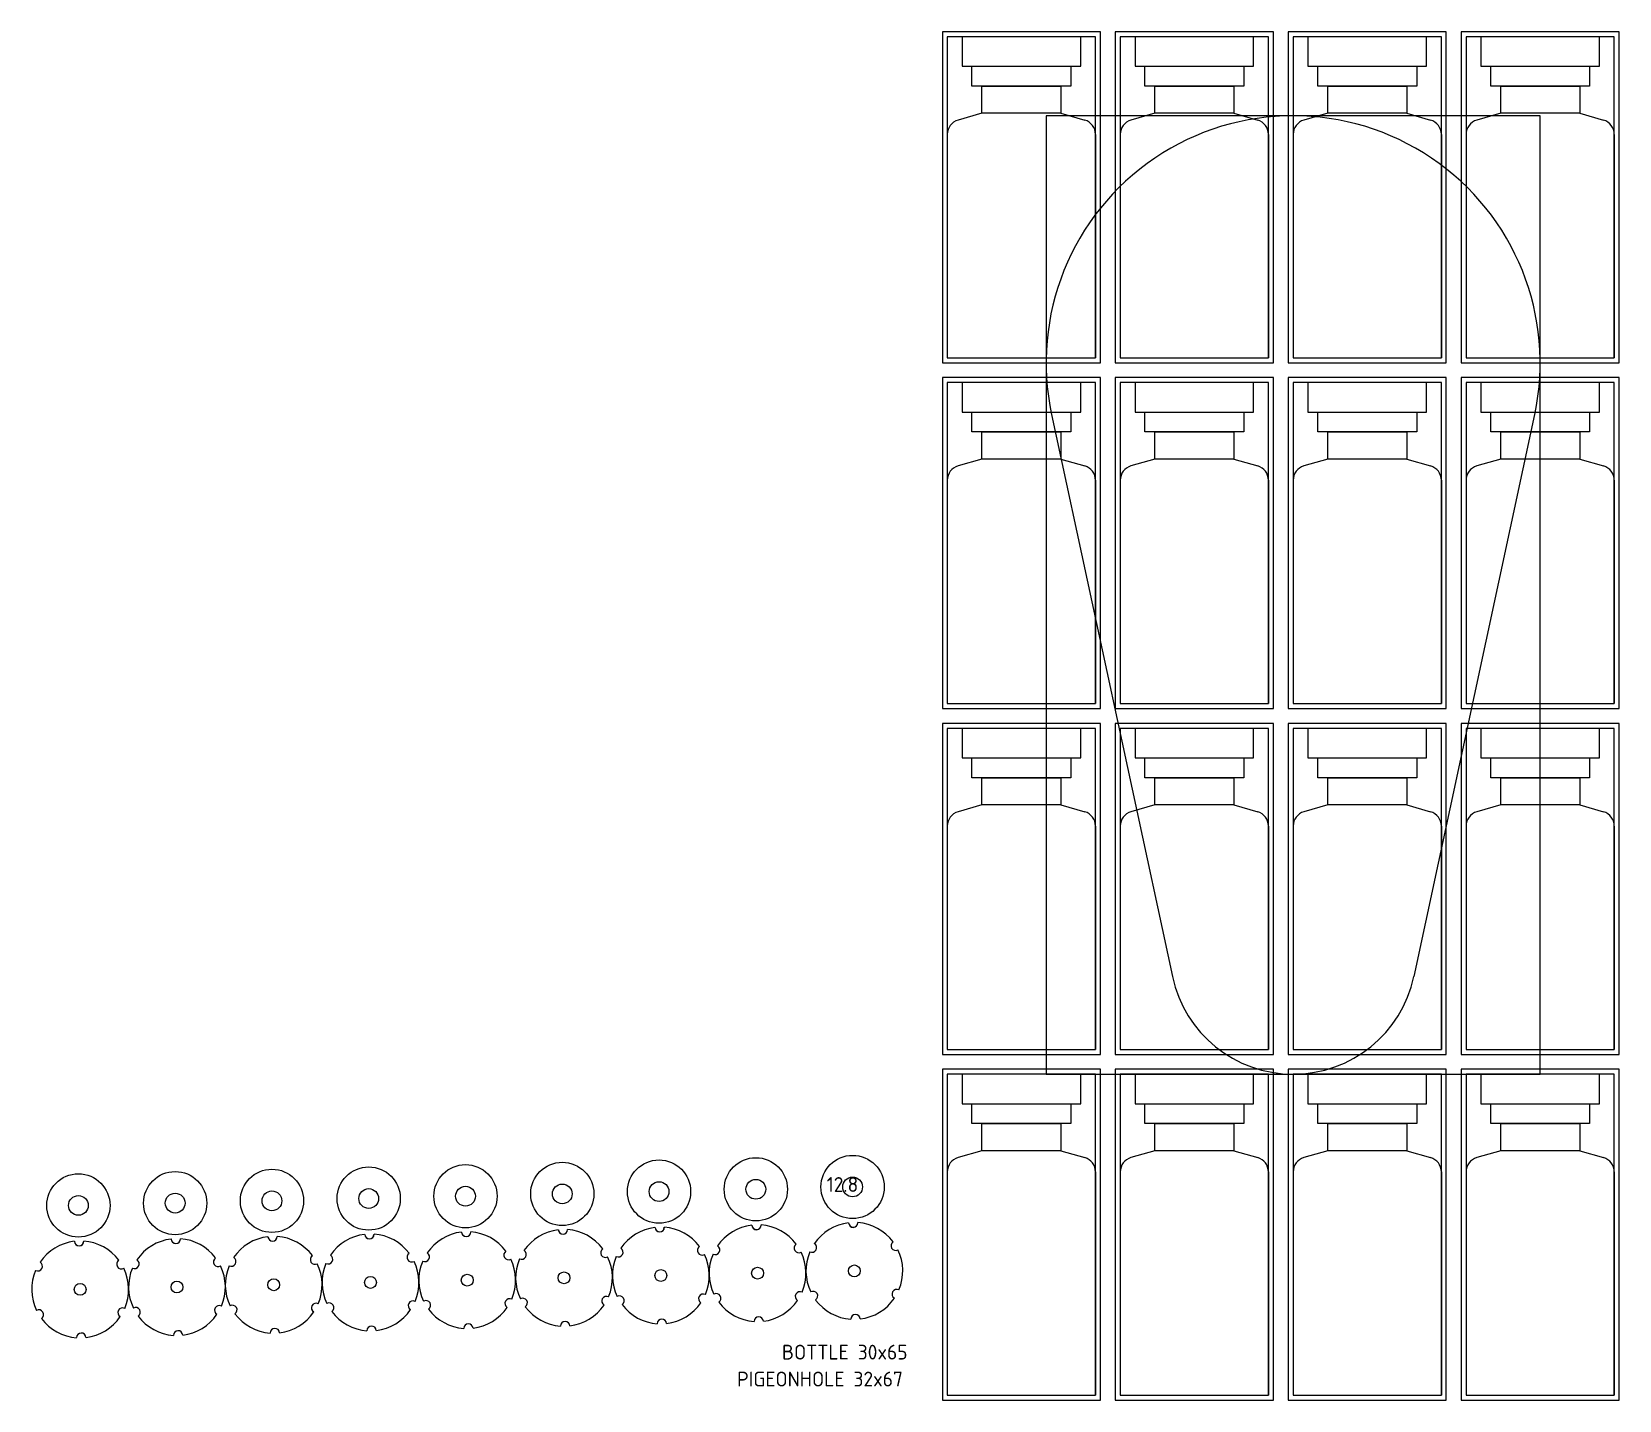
# Model space of a CAD drawing. Header units: millimetres. Extents: x -265 to 56, y -11 to 266.
import ezdxf

# ---------------------------------------------------------------- set-up
doc = ezdxf.new("R2010")
doc.units = ezdxf.units.MM
doc.layers.add('Bottle', color=96, linetype='CONTINUOUS', lineweight=0, true_color=0x008000)
for name, color, linetype, lineweight in [('Bung', 1, 'CONTINUOUS', 0), ('Bung1', 7, 'CONTINUOUS', 0), ('Mask', 2, 'CONTINUOUS', 0), ('Notes', 6, 'CONTINUOUS', 0), ('Outline', 5, 'CONTINUOUS', 0)]:
    doc.layers.add(name, color=color, linetype=linetype, lineweight=lineweight)
doc.styles.add('iso3098', font='iso3098')

msp = doc.modelspace()

# ---------------------------------------------------------------- linework, layer by layer
at = {"layer": 'Bottle'}
for p, q in [((-75, 259), (-55, 259)), ((-75, 255), (-75, 259)), ((-55, 259), (-55, 255)), ((-40, 259), (-20, 259)), ((-40, 255), (-40, 259)), ((-20, 259), (-20, 255)), ((-5, 259), (15, 259)), ((-5, 255), (-5, 259)), ((15, 259), (15, 255)), ((30, 259), (50, 259)), ((30, 255), (30, 259)), ((50, 259), (50, 255)), ((-55, 255), (-75, 255)), ((-73, 255), (-57, 255)), ((-73, 249.5), (-73, 255)), ((-57, 255), (-57, 249.5)), ((-20, 255), (-40, 255)), ((-38, 255), (-22, 255)), ((-38, 249.5), (-38, 255)), ((-22, 255), (-22, 249.5)), ((15, 255), (-5, 255)), ((-3, 255), (13, 255)), ((-3, 249.5), (-3, 255)), ((13, 255), (13, 249.5)), ((50, 255), (30, 255)), ((32, 255), (48, 255)), ((32, 249.5), (32, 255)), ((48, 255), (48, 249.5)), ((-73, 249.5), (-77.83, 248.12)), ((-57, 249.5), (-73, 249.5)), ((-57, 249.5), (-52.17, 248.12)), ((-38, 249.5), (-42.83, 248.12)), ((-22, 249.5), (-38, 249.5)), ((-22, 249.5), (-17.17, 248.12)), ((-3, 249.5), (-7.83, 248.12)), ((13, 249.5), (-3, 249.5)), ((13, 249.5), (17.83, 248.12)), ((32, 249.5), (27.17, 248.12)), ((48, 249.5), (32, 249.5)), ((48, 249.5), (52.83, 248.12)), ((-80, 245.23), (-80, 200)), ((-50, 245.23), (-50, 200)), ((-45, 245.23), (-45, 200)), ((-15, 245.23), (-15, 200)), ((-10, 245.23), (-10, 200)), ((20, 245.23), (20, 200)), ((25, 245.23), (25, 200)), ((55, 245.23), (55, 200)), ((-80, 200), (-50, 200)), ((-45, 200), (-15, 200)), ((-10, 200), (20, 200)), ((25, 200), (55, 200)), ((-75, 189), (-55, 189)), ((-75, 185), (-75, 189)), ((-55, 189), (-55, 185)), ((-40, 189), (-20, 189)), ((-40, 185), (-40, 189)), ((-20, 189), (-20, 185)), ((-5, 189), (15, 189)), ((-5, 185), (-5, 189)), ((15, 189), (15, 185)), ((30, 189), (50, 189)), ((30, 185), (30, 189)), ((50, 189), (50, 185)), ((-55, 185), (-75, 185)), ((-73, 185), (-57, 185)), ((-73, 179.5), (-73, 185)), ((-57, 185), (-57, 179.5)), ((-20, 185), (-40, 185)), ((-38, 185), (-22, 185)), ((-38, 179.5), (-38, 185)), ((-22, 185), (-22, 179.5)), ((15, 185), (-5, 185)), ((-3, 185), (13, 185)), ((-3, 179.5), (-3, 185)), ((13, 185), (13, 179.5)), ((50, 185), (30, 185)), ((32, 185), (48, 185)), ((32, 179.5), (32, 185)), ((48, 185), (48, 179.5)), ((-73, 179.5), (-77.83, 178.12)), ((-57, 179.5), (-73, 179.5)), ((-57, 179.5), (-52.17, 178.12)), ((-38, 179.5), (-42.83, 178.12)), ((-22, 179.5), (-38, 179.5)), ((-22, 179.5), (-17.17, 178.12)), ((-3, 179.5), (-7.83, 178.12)), ((13, 179.5), (-3, 179.5)), ((13, 179.5), (17.83, 178.12)), ((32, 179.5), (27.17, 178.12)), ((48, 179.5), (32, 179.5)), ((48, 179.5), (52.83, 178.12)), ((-80, 175.23), (-80, 130)), ((-50, 175.23), (-50, 130)), ((-45, 175.23), (-45, 130)), ((-15, 175.23), (-15, 130)), ((-10, 175.23), (-10, 130)), ((20, 175.23), (20, 130)), ((25, 175.23), (25, 130)), ((55, 175.23), (55, 130)), ((-80, 130), (-50, 130)), ((-45, 130), (-15, 130)), ((-10, 130), (20, 130)), ((25, 130), (55, 130)), ((-75, 119), (-55, 119)), ((-75, 115), (-75, 119)), ((-55, 119), (-55, 115)), ((-40, 119), (-20, 119)), ((-40, 115), (-40, 119)), ((-20, 119), (-20, 115)), ((-5, 119), (15, 119)), ((-5, 115), (-5, 119)), ((15, 119), (15, 115)), ((30, 119), (50, 119)), ((30, 115), (30, 119)), ((50, 119), (50, 115)), ((-55, 115), (-75, 115)), ((-73, 115), (-57, 115)), ((-73, 109.5), (-73, 115)), ((-57, 115), (-57, 109.5)), ((-20, 115), (-40, 115)), ((-38, 115), (-22, 115)), ((-38, 109.5), (-38, 115)), ((-22, 115), (-22, 109.5)), ((15, 115), (-5, 115)), ((-3, 115), (13, 115)), ((-3, 109.5), (-3, 115)), ((13, 115), (13, 109.5)), ((50, 115), (30, 115)), ((32, 115), (48, 115)), ((32, 109.5), (32, 115)), ((48, 115), (48, 109.5)), ((-73, 109.5), (-77.83, 108.12)), ((-57, 109.5), (-73, 109.5)), ((-57, 109.5), (-52.17, 108.12)), ((-38, 109.5), (-42.83, 108.12)), ((-22, 109.5), (-38, 109.5)), ((-22, 109.5), (-17.17, 108.12)), ((-3, 109.5), (-7.83, 108.12)), ((13, 109.5), (-3, 109.5)), ((13, 109.5), (17.83, 108.12)), ((32, 109.5), (27.17, 108.12)), ((48, 109.5), (32, 109.5)), ((48, 109.5), (52.83, 108.12)), ((-80, 105.23), (-80, 60)), ((-50, 105.23), (-50, 60)), ((-45, 105.23), (-45, 60)), ((-15, 105.23), (-15, 60)), ((-10, 105.23), (-10, 60)), ((20, 105.23), (20, 60)), ((25, 105.23), (25, 60)), ((55, 105.23), (55, 60)), ((-80, 60), (-50, 60)), ((-45, 60), (-15, 60)), ((-10, 60), (20, 60)), ((25, 60), (55, 60)), ((-75, 49), (-55, 49)), ((-75, 45), (-75, 49)), ((-55, 49), (-55, 45)), ((-40, 49), (-20, 49)), ((-40, 45), (-40, 49)), ((-20, 49), (-20, 45)), ((-5, 49), (15, 49)), ((-5, 45), (-5, 49)), ((15, 49), (15, 45)), ((30, 49), (50, 49)), ((30, 45), (30, 49)), ((50, 49), (50, 45)), ((-55, 45), (-75, 45)), ((-73, 45), (-57, 45)), ((-73, 39.5), (-73, 45)), ((-57, 45), (-57, 39.5)), ((-20, 45), (-40, 45)), ((-38, 45), (-22, 45)), ((-38, 39.5), (-38, 45)), ((-22, 45), (-22, 39.5)), ((15, 45), (-5, 45)), ((-3, 45), (13, 45)), ((-3, 39.5), (-3, 45)), ((13, 45), (13, 39.5)), ((50, 45), (30, 45)), ((32, 45), (48, 45)), ((32, 39.5), (32, 45)), ((48, 45), (48, 39.5)), ((-73, 39.5), (-77.83, 38.12)), ((-57, 39.5), (-73, 39.5)), ((-57, 39.5), (-52.17, 38.12)), ((-38, 39.5), (-42.83, 38.12)), ((-22, 39.5), (-38, 39.5)), ((-22, 39.5), (-17.17, 38.12)), ((-3, 39.5), (-7.83, 38.12)), ((13, 39.5), (-3, 39.5)), ((13, 39.5), (17.83, 38.12)), ((32, 39.5), (27.17, 38.12)), ((48, 39.5), (32, 39.5)), ((48, 39.5), (52.83, 38.12)), ((-80, 35.23), (-80, -10)), ((-50, 35.23), (-50, -10)), ((-45, 35.23), (-45, -10)), ((-15, 35.23), (-15, -10)), ((-10, 35.23), (-10, -10)), ((20, 35.23), (20, -10)), ((25, 35.23), (25, -10)), ((55, 35.23), (55, -10)), ((-80, -10), (-50, -10)), ((-45, -10), (-15, -10)), ((-10, -10), (20, -10)), ((25, -10), (55, -10))]:
    msp.add_line(p, q, dxfattribs=at)
for centre, start, end in [((-77, 245.23), 106, 180), ((-53, 245.23), 0, 74), ((-42, 245.23), 106, 180), ((-18, 245.23), 0, 74), ((-7, 245.23), 106, 180), ((17, 245.23), 0, 74), ((28, 245.23), 106, 180), ((52, 245.23), 0, 74), ((-77, 175.23), 106, 180), ((-53, 175.23), 0, 74), ((-42, 175.23), 106, 180), ((-18, 175.23), 0, 74), ((-7, 175.23), 106, 180), ((17, 175.23), 0, 74), ((28, 175.23), 106, 180), ((52, 175.23), 0, 74), ((-77, 105.23), 106, 180), ((-53, 105.23), 0, 74), ((-42, 105.23), 106, 180), ((-18, 105.23), 0, 74), ((-7, 105.23), 106, 180), ((17, 105.23), 0, 74), ((28, 105.23), 106, 180), ((52, 105.23), 0, 74), ((-77, 35.23), 106, 180), ((-53, 35.23), 0, 74), ((-42, 35.23), 106, 180), ((-18, 35.23), 0, 74), ((-7, 35.23), 106, 180), ((17, 35.23), 0, 74), ((28, 35.23), 106, 180), ((52, 35.23), 0, 74)]:
    msp.add_arc(centre, 3, start, end, dxfattribs=at)
at = {"layer": 'Bung'}
for centre, radius in [((-99.16, 32.17), 6.4), ((-216.68, 29.36), 6.4), ((-197.1, 29.83), 6.4), ((-177.51, 30.3), 6.4), ((-157.92, 30.77), 6.4), ((-138.34, 31.23), 6.4), ((-118.75, 31.7), 6.4), ((-255.86, 28.43), 6.4), ((-236.27, 28.9), 6.4), ((-177.51, 30.3), 2), ((-157.92, 30.77), 2), ((-138.34, 31.23), 2), ((-118.75, 31.7), 2), ((-99.16, 32.17), 2), ((-255.86, 28.43), 2), ((-236.27, 28.9), 2), ((-216.68, 29.36), 2), ((-197.1, 29.83), 2), ((-98.81, 15.18), 1.2), ((-235.91, 11.91), 1.2), ((-216.33, 12.38), 1.2), ((-196.74, 12.85), 1.2), ((-177.16, 13.31), 1.2), ((-157.57, 13.78), 1.2), ((-137.98, 14.25), 1.2), ((-118.4, 14.72), 1.2), ((-255.5, 11.44), 1.2)]:
    msp.add_circle(centre, radius, dxfattribs=at)
for centre, radius, start, end in [((-196.74, 12.85), 9.8, 96.936, 145.7995), ((-196.97, 22.62), 0.942, 182.4539, 360), ((-196.95, 22.6), 0.942, 182.4539, 0), ((-196.74, 12.85), 9.8, 36.936, 85.7995), ((-177.16, 13.31), 9.8, 96.936, 145.7995), ((-177.38, 23.08), 0.942, 182.4539, 360), ((-177.37, 23.07), 0.942, 182.4539, 0), ((-177.16, 13.31), 9.8, 36.936, 85.7995), ((-157.57, 13.78), 9.8, 96.936, 145.7995), ((-157.79, 23.55), 0.942, 182.4539, 360), ((-157.78, 23.54), 0.942, 182.4539, 0), ((-157.57, 13.78), 9.8, 36.936, 85.7995), ((-137.98, 14.25), 9.8, 96.936, 145.7995), ((-138.21, 24.02), 0.942, 182.4539, 360), ((-138.19, 24.01), 0.942, 182.4539, 0), ((-137.98, 14.25), 9.8, 36.936, 85.7995), ((-118.4, 14.72), 9.8, 96.936, 145.7995), ((-118.62, 24.49), 0.942, 182.4539, 360), ((-118.61, 24.47), 0.942, 182.4539, 0), ((-118.4, 14.72), 9.8, 36.936, 85.7995), ((-98.81, 15.18), 9.8, 96.936, 145.7995), ((-99.03, 24.95), 0.942, 182.4539, 360), ((-99.02, 24.94), 0.942, 182.4539, 0), ((-98.81, 15.18), 9.8, 36.936, 85.7995), ((-255.5, 11.44), 9.8, 96.936, 145.7995), ((-255.73, 21.21), 0.942, 182.4539, 360), ((-255.71, 21.2), 0.942, 182.4539, 0), ((-255.5, 11.44), 9.8, 36.936, 85.7995), ((-235.91, 11.91), 9.8, 96.936, 145.7995), ((-236.14, 21.68), 0.942, 182.4539, 360), ((-236.13, 21.67), 0.942, 182.4539, 0), ((-235.91, 11.91), 9.8, 36.936, 85.7995), ((-216.33, 12.38), 9.8, 96.936, 145.7995), ((-216.55, 22.15), 0.942, 182.4539, 360), ((-216.54, 22.14), 0.942, 182.4539, 0), ((-216.33, 12.38), 9.8, 36.936, 85.7995), ((-166.14, 18.47), 0.942, 242.4539, 60), ((-149.22, 18.86), 0.942, 122.4539, 300), ((-146.56, 18.94), 0.942, 242.4539, 60), ((-129.63, 19.33), 0.942, 122.4539, 300), ((-126.97, 19.41), 0.942, 242.4539, 60), ((-110.05, 19.8), 0.942, 122.4539, 300), ((-107.38, 19.88), 0.942, 242.4539, 60), ((-90.46, 20.26), 0.942, 122.4539, 300), ((-98.81, 15.18), 9.8, 336.936, 25.7995), ((-264.07, 16.13), 0.942, 242.4539, 60), ((-247.15, 16.52), 0.942, 122.4539, 300), ((-244.49, 16.6), 0.942, 242.4539, 60), ((-227.57, 16.99), 0.942, 122.4539, 300), ((-235.91, 11.91), 9.8, 336.936, 25.7995), ((-216.33, 12.38), 9.8, 156.936, 205.7995), ((-224.9, 17.07), 0.942, 242.4539, 60), ((-207.98, 17.46), 0.942, 122.4539, 300), ((-216.33, 12.38), 9.8, 336.936, 25.7995), ((-196.74, 12.85), 9.8, 156.936, 205.7995), ((-205.31, 17.54), 0.942, 242.4539, 60), ((-188.39, 17.93), 0.942, 122.4539, 300), ((-196.74, 12.85), 9.8, 336.936, 25.7995), ((-177.16, 13.31), 9.8, 156.936, 205.7995), ((-185.73, 18), 0.942, 242.4539, 60), ((-168.81, 18.39), 0.942, 122.4539, 300), ((-177.16, 13.31), 9.8, 336.936, 25.7995), ((-157.57, 13.78), 9.8, 156.936, 205.7995), ((-157.57, 13.78), 9.8, 336.936, 25.7995), ((-137.98, 14.25), 9.8, 156.936, 205.7995), ((-137.98, 14.25), 9.8, 336.936, 25.7995), ((-118.4, 14.72), 9.8, 156.936, 205.7995), ((-118.4, 14.72), 9.8, 336.936, 25.7995), ((-98.81, 15.18), 9.8, 156.936, 205.7995), ((-255.5, 11.44), 9.8, 156.936, 205.7995), ((-255.5, 11.44), 9.8, 336.936, 25.7995), ((-235.91, 11.91), 9.8, 156.936, 205.7995), ((-165.92, 8.7), 0.942, 302.4539, 120), ((-149, 9.09), 0.942, 62.4539, 240), ((-146.33, 9.17), 0.942, 302.4539, 120), ((-129.41, 9.56), 0.942, 62.4539, 240), ((-126.74, 9.64), 0.942, 302.4539, 120), ((-109.82, 10.03), 0.942, 62.4539, 240), ((-107.16, 10.11), 0.942, 302.4539, 120), ((-98.81, 15.18), 9.8, 276.936, 325.7995), ((-90.24, 10.49), 0.942, 62.4539, 240), ((-263.85, 6.36), 0.942, 302.4539, 120), ((-246.93, 6.75), 0.942, 62.4539, 240), ((-244.26, 6.83), 0.942, 302.4539, 120), ((-227.34, 7.22), 0.942, 62.4539, 240), ((-224.68, 7.3), 0.942, 302.4539, 120), ((-216.33, 12.38), 9.8, 216.936, 265.7995), ((-216.33, 12.38), 9.8, 276.936, 325.7995), ((-207.76, 7.69), 0.942, 62.4539, 240), ((-205.09, 7.77), 0.942, 302.4539, 120), ((-196.74, 12.85), 9.8, 216.936, 265.7995), ((-196.74, 12.85), 9.8, 276.936, 325.7995), ((-188.17, 8.16), 0.942, 62.4539, 240), ((-185.5, 8.23), 0.942, 302.4539, 120), ((-177.16, 13.31), 9.8, 216.936, 265.7995), ((-177.16, 13.31), 9.8, 276.936, 325.7995), ((-168.58, 8.62), 0.942, 62.4539, 240), ((-157.57, 13.78), 9.8, 216.936, 265.7995), ((-157.57, 13.78), 9.8, 276.936, 325.7995), ((-137.98, 14.25), 9.8, 216.936, 265.7995), ((-137.98, 14.25), 9.8, 276.936, 325.7995), ((-118.4, 14.72), 9.8, 216.936, 265.7995), ((-118.4, 14.72), 9.8, 276.936, 325.7995), ((-98.81, 15.18), 9.8, 216.936, 265.7995), ((-255.5, 11.44), 9.8, 216.936, 265.7995), ((-255.5, 11.44), 9.8, 276.936, 325.7995), ((-235.91, 11.91), 9.8, 216.936, 265.7995), ((-235.91, 11.91), 9.8, 276.936, 325.7995), ((-216.1, 2.61), 0.942, 2.4539, 180), ((-196.52, 3.08), 0.942, 2.4539, 180), ((-176.93, 3.54), 0.942, 2.4539, 180), ((-157.34, 4.01), 0.942, 2.4539, 180), ((-137.76, 4.48), 0.942, 2.4539, 180), ((-118.17, 4.95), 0.942, 2.4539, 180), ((-98.58, 5.41), 0.942, 2.4539, 180), ((-255.28, 1.67), 0.942, 2.4539, 180), ((-235.69, 2.14), 0.942, 2.4539, 180)]:
    msp.add_arc(centre, radius, start, end, dxfattribs=at)
at = {"layer": 'Bung1'}
for points in [[(-77, 259), (-53, 259), (-53, 265), (-77, 265)], [(-42, 259), (-18, 259), (-18, 265), (-42, 265)], [(-7, 259), (17, 259), (17, 265), (-7, 265)], [(28, 259), (52, 259), (52, 265), (28, 265)], [(-75, 259), (-75, 259)], [(-40, 259), (-40, 259)], [(-5, 259), (-5, 259)], [(30, 259), (30, 259)], [(-77, 189), (-53, 189), (-53, 195), (-77, 195)], [(-42, 189), (-18, 189), (-18, 195), (-42, 195)], [(-7, 189), (17, 189), (17, 195), (-7, 195)], [(28, 189), (52, 189), (52, 195), (28, 195)], [(-75, 189), (-75, 189)], [(-40, 189), (-40, 189)], [(-5, 189), (-5, 189)], [(30, 189), (30, 189)], [(-77, 119), (-53, 119), (-53, 125), (-77, 125)], [(-42, 119), (-18, 119), (-18, 125), (-42, 125)], [(-7, 119), (17, 119), (17, 125), (-7, 125)], [(28, 119), (52, 119), (52, 125), (28, 125)], [(-75, 119), (-75, 119)], [(-40, 119), (-40, 119)], [(-5, 119), (-5, 119)], [(30, 119), (30, 119)], [(-77, 49), (-53, 49), (-53, 55), (-77, 55)], [(-42, 49), (-18, 49), (-18, 55), (-42, 55)], [(-7, 49), (17, 49), (17, 55), (-7, 55)], [(28, 49), (52, 49), (52, 55), (28, 55)], [(-75, 49), (-75, 49)], [(-40, 49), (-40, 49)], [(-5, 49), (-5, 49)], [(30, 49), (30, 49)]]:
    msp.add_lwpolyline(points, close=True, dxfattribs=at)
at = {"layer": 'Mask'}
for p, q in [((-58.88, 188.5), (-34.44, 74.75)), ((38.88, 188.5), (14.44, 74.75))]:
    msp.add_line(p, q, dxfattribs=at)
msp.add_lwpolyline([(-60, 55), (40, 55), (40, 249), (-60, 249)], close=True, dxfattribs=at)
for centre, radius, start, end in [((-10, 199), 50, 347.8727, 192.1273), ((-10, 80), 25, 192.1273, 347.8727)]:
    msp.add_arc(centre, radius, start, end, dxfattribs=at)
at = {"layer": 'Outline'}
for points in [[(-81, 199), (-49, 199), (-49, 266), (-81, 266)], [(-80, 200), (-50, 200), (-50, 265), (-80, 265)], [(-46, 199), (-14, 199), (-14, 266), (-46, 266)], [(-45, 200), (-15, 200), (-15, 265), (-45, 265)], [(-11, 199), (21, 199), (21, 266), (-11, 266)], [(-10, 200), (20, 200), (20, 265), (-10, 265)], [(24, 199), (56, 199), (56, 266), (24, 266)], [(25, 200), (55, 200), (55, 265), (25, 265)], [(-81, 129), (-49, 129), (-49, 196), (-81, 196)], [(-46, 129), (-14, 129), (-14, 196), (-46, 196)], [(-11, 129), (21, 129), (21, 196), (-11, 196)], [(24, 129), (56, 129), (56, 196), (24, 196)], [(-80, 130), (-50, 130), (-50, 195), (-80, 195)], [(-45, 130), (-15, 130), (-15, 195), (-45, 195)], [(-10, 130), (20, 130), (20, 195), (-10, 195)], [(25, 130), (55, 130), (55, 195), (25, 195)], [(-81, 59), (-49, 59), (-49, 126), (-81, 126)], [(-46, 59), (-14, 59), (-14, 126), (-46, 126)], [(-11, 59), (21, 59), (21, 126), (-11, 126)], [(24, 59), (56, 59), (56, 126), (24, 126)], [(-80, 60), (-50, 60), (-50, 125), (-80, 125)], [(-45, 60), (-15, 60), (-15, 125), (-45, 125)], [(-10, 60), (20, 60), (20, 125), (-10, 125)], [(25, 60), (55, 60), (55, 125), (25, 125)], [(-81, -11), (-49, -11), (-49, 56), (-81, 56)], [(-80, -10), (-50, -10), (-50, 55), (-80, 55)], [(-46, -11), (-14, -11), (-14, 56), (-46, 56)], [(-45, -10), (-15, -10), (-15, 55), (-45, 55)], [(-11, -11), (21, -11), (21, 56), (-11, 56)], [(-10, -10), (20, -10), (20, 55), (-10, 55)], [(24, -11), (56, -11), (56, 56), (24, 56)], [(25, -10), (55, -10), (55, 55), (25, 55)]]:
    msp.add_lwpolyline(points, close=True, dxfattribs=at)

# ---------------------------------------------------------------- texts
at = {"layer": 'Notes', "style": 'iso3098'}
for s, p in [('12.8', (-104.41, 31.17)), ('BOTTLE 30x65', (-113.46, -2.76)), ('PIGEONHOLE 32x67', (-122.54, -8.21))]:
    msp.add_text(s, height=3, dxfattribs=at).set_placement(p)

doc.saveas('drawing.dxf')
